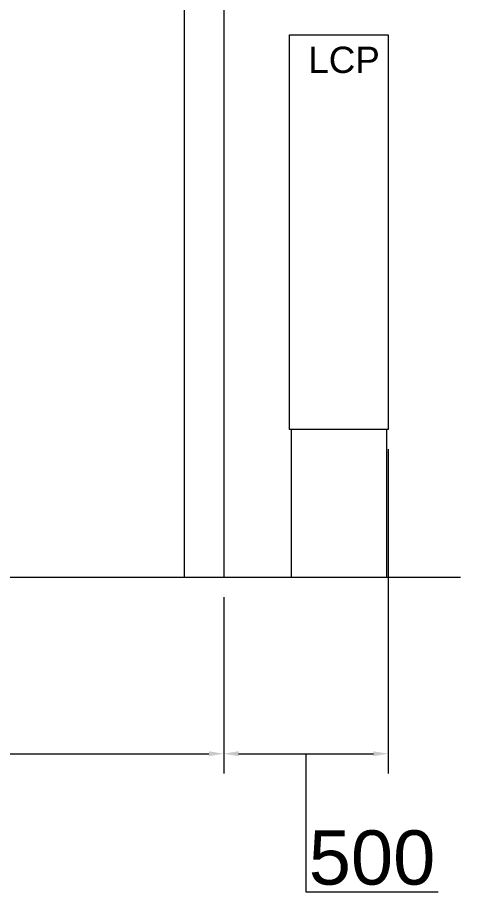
# Model space of a CAD drawing. Header units: millimetres. Extents: x 2 to 559190, y 2 to 426051.
# Drawn here: x 323585 to 357768, y 250382 to 318058 of the extents above; entities that cross this region are included whole.
import ezdxf

# ---------------------------------------------------------------- set-up
doc = ezdxf.new("R2010")
doc.units = ezdxf.units.MM
doc.header["$LTSCALE"] = 25.4
doc.layers.get('Defpoints').update_dxf_attribs({"lineweight": 5})
doc.layers.add('06___ANNOTATIONS', color=7, linetype='Continuous', lineweight=5)
doc.layers.add('CAXA0', color=7, linetype='Continuous', lineweight=5)
doc.styles.add('Roman', font='arial.ttf')
doc.styles.get("Standard").update_dxf_attribs({"font": 'arial.ttf'})
doc.dimstyles.new('ISO-25', dxfattribs={"dimscale": 30, "dimtxt": 38.1, "dimasz": 38.1, "dimexe": 50.8, "dimexo": 50.8, "dimgap": 15.875, "dimtad": 1, "dimtih": 1, "dimtoh": 1, "dimdec": 1, "dimlfac": 0.03937, "dimdsep": 46, "dimtxsty": 'Standard', "dimcen": 63.5, "dimclrd": 7, "dimclre": 7, "dimclrt": 7, "dimadec": 0, "dimazin": 0, "dimtfac": 1, "dimtdec": 1, "dimtmove": 0, "dimatfit": 3, "dimfxl": 25.4, "dimlwd": 5, "dimlwe": 5, "dimarcsym": 0})

# ---------------------------------------------------------------- blocks, each defined once
blk = doc.blocks.new('*D20')
at = {"color": 7, "linetype": 'Continuous', "lineweight": 5, "transparency": 16777216}
for p, q in [((218083, 283130), (218083, 259655)), ((339495, 273282), (339495, 259655)), ((219226, 261179), (338352, 261179))]:
    blk.add_line(p, q, dxfattribs=at)
at = {"color": 7, "transparency": 16777216}
for points in [[(219226, 261369), (219226, 260988), (218083, 261179)], [(338352, 261369), (338352, 260988), (339495, 261179)]]:
    blk.add_solid(points, dxfattribs=at)
at = {"layer": 'Defpoints', "color": 0, "transparency": 16777216}
for p in [(218083, 284654), (339495, 274806), (339495, 261179)]:
    blk.add_point(p, dxfattribs=at)
at = {"color": 7, "lineweight": 5, "transparency": 16777216, "insert": (274416, 263822), "char_height": 4191, "attachment_point": 5, "style": 'Roman'}
blk.add_mtext('C', dxfattribs=at)
blk = doc.blocks.new('*D22')
at = {"color": 7, "linetype": 'Continuous', "lineweight": 5, "transparency": 16777216}
for p, q in [((352195, 284712), (352195, 259655)), ((339495, 273282), (339495, 259655)), ((340638, 261179), (351052, 261179)), ((345845, 261179), (345845, 250516)), ((345845, 250516), (356043, 250516))]:
    blk.add_line(p, q, dxfattribs=at)
at = {"color": 7, "transparency": 16777216}
for points in [[(340638, 261369), (340638, 260988), (339495, 261179)], [(351052, 261369), (351052, 260988), (352195, 261179)]]:
    blk.add_solid(points, dxfattribs=at)
at = {"layer": 'Defpoints', "color": 0, "transparency": 16777216}
for p in [(352195, 286236), (339495, 274806), (352195, 261179)]:
    blk.add_point(p, dxfattribs=at)
at = {"color": 7, "lineweight": 5, "transparency": 16777216, "insert": (350944, 253132), "char_height": 4191, "attachment_point": 5, "style": 'Roman'}
blk.add_mtext('500', dxfattribs=at)

msp = doc.modelspace()

# ---------------------------------------------------------------- linework, layer by layer
at = {"color": 7, "lineweight": 5}
for p, q in [((336446.77, 328145.56), (336446.77, 274805.56)), ((339494.77, 328145.56), (339494.77, 274805.56)), ((344574.77, 286235.56), (344574.77, 316715.56)), ((344574.77, 316715.56), (352194.77, 316715.56)), ((352194.77, 316715.56), (352194.77, 286235.56)), ((352194.77, 286235.56), (344574.77, 286235.56)), ((344701.77, 286235.56), (344701.77, 274805.56)), ((352067.77, 286235.56), (352067.77, 274805.56))]:
    msp.add_line(p, q, dxfattribs=at)
at = {"layer": 'CAXA0', "color": 7, "linetype": 'Continuous', "lineweight": 5}
msp.add_line((357768.42, 274805.56), (217247.31, 274805.56), dxfattribs=at)

# ---------------------------------------------------------------- texts
at = {"layer": '06___ANNOTATIONS', "color": 7, "linetype": 'Continuous', "lineweight": 5, "insert": (346025.55, 314774.38), "char_height": 2031.996, "width": 109153.0252, "attachment_point": 4, "style": 'Roman'}
msp.add_mtext('LCP', dxfattribs=at)

# ---------------------------------------------------------------- dimensions: what is measured, and where the dimension line sits
at = {"color": 7, "lineweight": 5}
dim = msp.add_linear_dim(base=(352194.77, 261178.63), p1=(339494.77, 274805.56), p2=(352194.77, 286235.56), dimstyle='ISO-25', override={"dimscale": 30, "dimtxt": 139.7, "dimpost": '\\X', "dimtxsty": 'Roman', "dimtmove": 1}, dxfattribs=at)
dim.commit()
dim.dimension.update_dxf_attribs({"geometry": '*D22', "text_midpoint": (346321.02, 250516.26), "dimtype": 160})
dim = msp.add_linear_dim(base=(339494.77, 261178.63), p1=(218082.77, 284654.02), p2=(339494.77, 274805.56), text='C', dimstyle='ISO-25', override={"dimscale": 30, "dimtxt": 139.7, "dimpost": '\\X', "dimtxsty": 'Roman', "dimtmove": 1}, dxfattribs=at)
dim.commit()
dim.dimension.update_dxf_attribs({"geometry": '*D20', "text_midpoint": (274416.47, 261178.63), "dimtype": 160})

doc.saveas('drawing.dxf')
